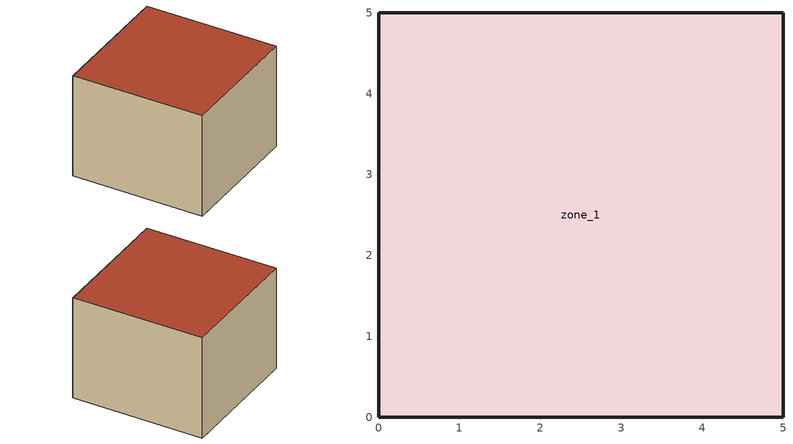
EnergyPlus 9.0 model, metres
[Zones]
zone_1
 floor adiabatic (validation_floor): 5,0 0,0 0,5 5,5 z0
 wall outside (validation_wall_no_mass): 0,0 5,0 5,5 0,5 0,0 z0:4
 roof outside (validation_roof_no_mass): 0,5 0,0 5,0 5,5 z4
[Building]
1zone_no_window_no_mass: North Axis {deg}=0; Terrain=City; Loads Convergence Tolerance Value=0.04; Temperature Convergence Tolerance Value {deltaC}=0.004; Solar Distribution=MinimalShadowing; Maximum Number of Warmup Days=30; Minimum Number of Warmup Days=6
[Material]
validation_floor_material: Roughness=MediumRough; Thickness {m}=0.101498; Conductivity {W/m-K}=1.729577; Density {kg/m3}=2242.585; Specific Heat {J/kg-K}=836.8; Thermal Absorptance=0.9; Solar Absorptance=0.65; Visible Absorptance=0.65
[Material:NoMass] Roughness=MediumRough; Thermal Absorptance=0.9; Solar Absorptance=0.75; Visible Absorptance=0.75
Name | Thermal Resistance {m2-K/W}
validation_wall_no_mass_material | 2.290965
validation_roof_no_mass_material | 5.456
[Construction]
validation_wall_no_mass: validation_wall_no_mass_material
validation_floor: validation_floor_material
validation_roof_no_mass: validation_roof_no_mass_material
[Zone]
zone_1: 0, 0, 0, 1, 1, 4, 100, 25
[OtherEquipment]
hvac_generic: Fuel Type=None; Zone or ZoneList=zone_1; Schedule=hvac_generic; Design Level Calculation Method=EquipmentLevel; Design Level {W}=0; Fraction Latent=0; Fraction Radiant=0; Fraction Lost=0
[Schedule:Constant]
hvac_generic: hvac_generic, 1
